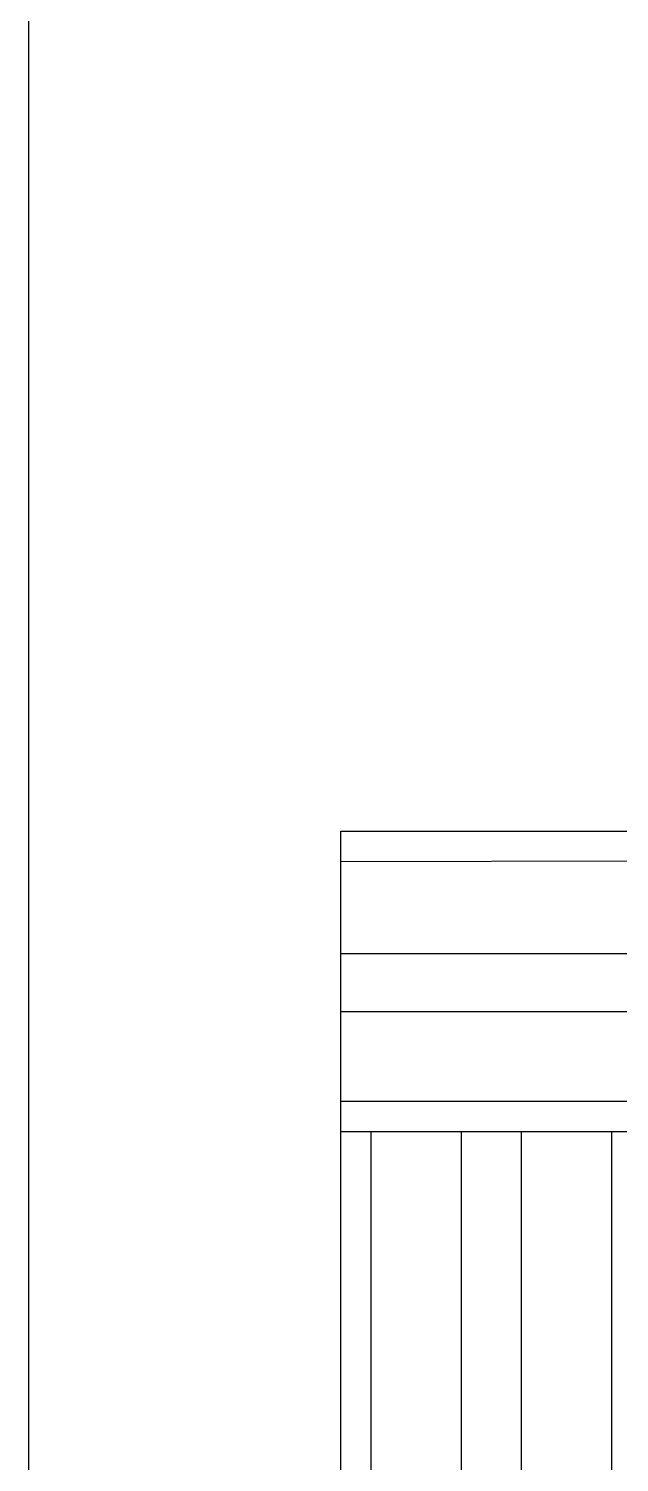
# Model space of a CAD drawing. Header units: millimetres. Extents: x 1269 to 5832, y 527 to 3540.
# Drawn here: x 1891.5 to 1970, y 959.9 to 1150.6 of the extents above; entities that cross this region are included whole.
import ezdxf

# ---------------------------------------------------------------- set-up
doc = ezdxf.new("R2010")
doc.units = ezdxf.units.MM
doc.linetypes.add('phl_thick', pattern=[0])
doc.layers.add('projection', color=7, linetype='Continuous')

msp = doc.modelspace()

# ---------------------------------------------------------------- linework, layer by layer
for p, q in [((1932.984, 1003.846), (1932.984, 1043.846)), ((1972.984, 1039.894), (1932.984, 1039.766)), ((1972.981, 1027.527), (1932.984, 1027.527)), ((1972.981, 1019.847), (1932.984, 1019.847)), ((1973.03, 1007.894), (1932.984, 1007.894)), ((2027.481, 1003.847), (1932.984, 1003.846))]:
    msp.add_line(p, q)
msp.add_lwpolyline([(1891.475, 1448.935), (2995.475, 1448.935), (2995.475, 637.935), (1891.475, 637.935)], close=True)
at = {"layer": 'projection', "color": 7, "linetype": 'phl_thick'}
for p, q in [((1932.984, 1043.846), (2027.481, 1043.847)), ((1932.985, 793.894), (1932.985, 1003.847)), ((1936.985, 793.894), (1936.985, 1003.847)), ((1948.985, 793.894), (1948.985, 1003.847)), ((1956.985, 793.894), (1956.985, 1003.847)), ((1968.985, 793.894), (1968.985, 1003.847))]:
    msp.add_line(p, q, dxfattribs=at)

doc.saveas('drawing.dxf')
